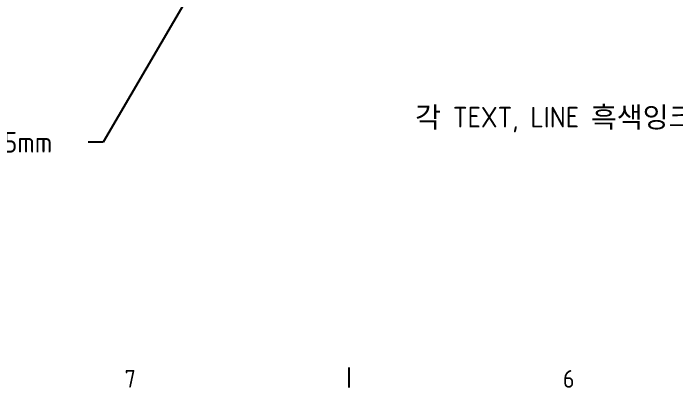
# Model space of a CAD drawing. Header units: millimetres. Extents: x 0 to 297, y 0 to 210.
# Drawn here: x 45.8 to 102, y 3.3 to 35 of the extents above; entities that cross this region are included whole.
import ezdxf

# ---------------------------------------------------------------- set-up
doc = ezdxf.new("R2010")
doc.units = ezdxf.units.MM
doc.header["$LTSCALE"] = 0.5
doc.layers.get('0').update_dxf_attribs({"color": 3, "lineweight": 25})
doc.layers.add('경계(ISO)', color=7, linetype='Continuous', lineweight=25)
doc.layers.add('기호(ISO)', color=5, linetype='Continuous', lineweight=25)
doc.styles.add('문자 텍스트_PSTEK_POSCO', font='isocp.shx')
doc.styles.add('치수 텍스트_PSTEK_POSCO', font='isocp.shx')
doc.dimstyles.new('치수_PSTEK_POSCO$7', dxfattribs={"dimscale": 0.5, "dimtxt": 3.5, "dimasz": 2.5, "dimexe": 2, "dimexo": 2.5, "dimgap": 1, "dimtad": 1, "dimrnd": 1e-08, "dimdsep": 46, "dimtxsty": '치수 텍스트_PSTEK_POSCO', "dimcen": 0.09, "dimdle": 10, "dimclrd": 7, "dimclre": 7, "dimclrt": 2, "dimadec": 1, "dimazin": 2, "dimtfac": 1, "dimtmove": 0, "dimatfit": 3, "dimfxl": 0, "dimtolj": 1, "dimlwd": -1, "dimlwe": -1, "dimarcsym": 0})

# ---------------------------------------------------------------- blocks, each defined once
blk = doc.blocks.new('경계 Default Border')
at = {"layer": '경계(ISO)'}
blk.add_line((148.5, 10), (148.5, 6.6), dxfattribs=at)
at = {"layer": '경계(ISO)', "color": 2, "char_height": 3, "attachment_point": 7, "style": '문자 텍스트_PSTEK_POSCO'}
for s, insert in [('7', (110.52, 6.59)), ('6', (184.77, 6.57))]:
    blk.add_mtext(s, dxfattribs=dict(at, insert=insert))

msp = doc.modelspace()

# ---------------------------------------------------------------- block references
at = {"xscale": 0.5, "yscale": 0.5, "zscale": 0.5}
msp.add_blockref('경계 Default Border', (0, 0), dxfattribs=at)

# ---------------------------------------------------------------- texts
at = {"layer": '기호(ISO)', "color": 2, "char_height": 1.75, "attachment_point": 4, "style": '치수 텍스트_PSTEK_POSCO'}
for s, insert, width in [('{\\fISOCP|b0|i0;\\H1.7500;각 TEXT, LINE 흑색잉크 채울 것}', (79.8679, 26.0079), 37.265196), ('{\\fISOCP|b0|i0;\\H1.7500;TAHOMA 2.5mm}', (34.1778, 24.0832), 17.502085)]:
    msp.add_mtext(s, dxfattribs=dict(at, insert=insert, width=width))

# ---------------------------------------------------------------- leaders
at = {"layer": '기호(ISO)', "color": 7, "annotation_type": 0, "has_hookline": 1, "hookline_direction": 1}
for points, text_width in [([(128.5506, 59.8145), (118.8831, 26.0079), (117.6331, 26.0079)], 34.171), ([(71.431, 54.8544), (53.4299, 24.0832), (52.1799, 24.0832)], 16.9369)]:
    msp.add_leader(points, dimstyle='치수_PSTEK_POSCO$7', override={"dimtad": 0}, dxfattribs=dict(at, text_width=text_width))

doc.saveas('drawing.dxf')
